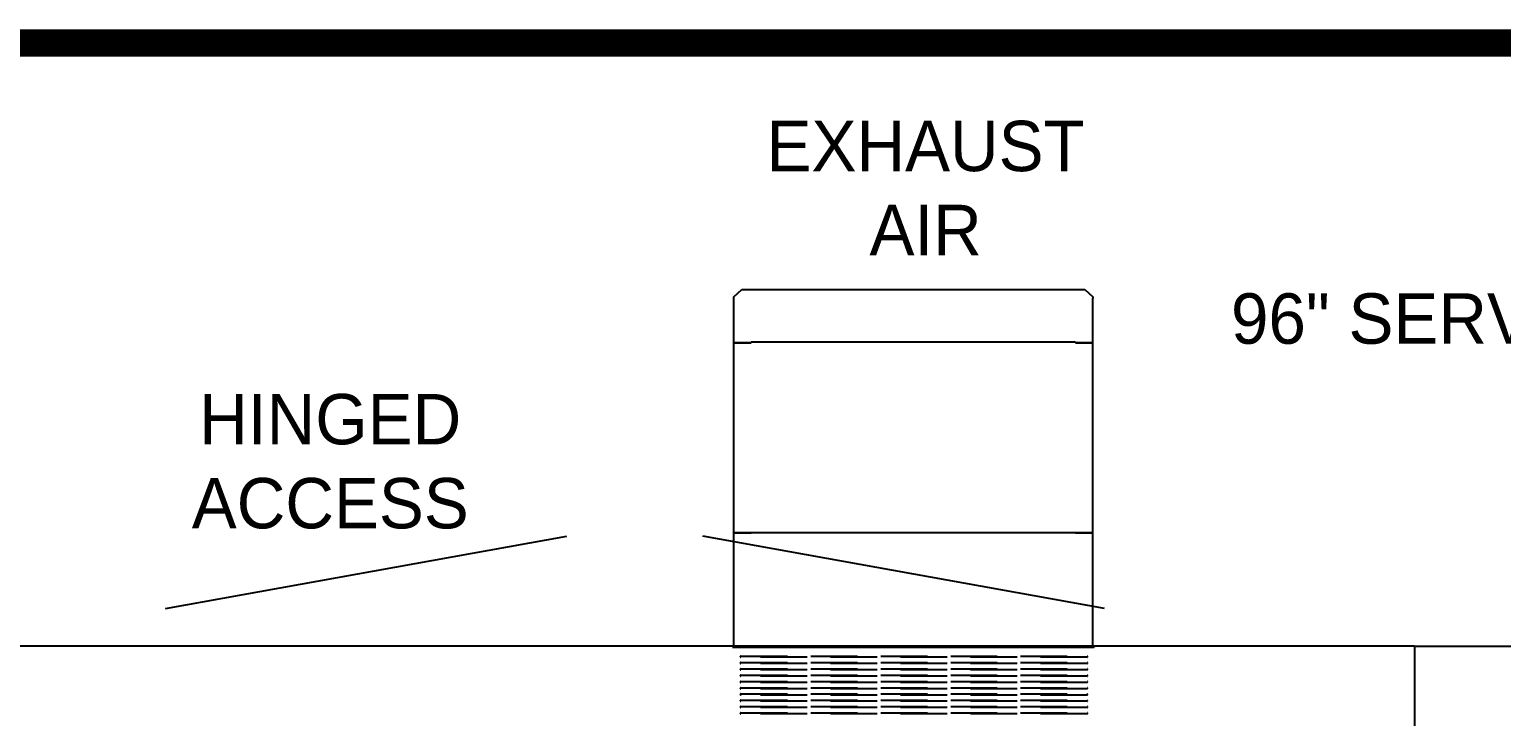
# Model space of a CAD drawing. Header units: inches. Extents: x -229 to 371, y -110 to 269.
# Drawn here: x 112.3 to 191.2, y 227.3 to 264.1 of the extents above; entities that cross this region are included whole.
import ezdxf

# ---------------------------------------------------------------- set-up
doc = ezdxf.new("R2010")
doc.units = ezdxf.units.IN
doc.header["$MEASUREMENT"] = 0
doc.linetypes.add('HIDDEN', pattern=[0.375, 0.25, -0.125])
doc.layers.get('0').update_dxf_attribs({"color": 10})

msp = doc.modelspace()

# ---------------------------------------------------------------- linework, layer by layer
at = {"color": 1, "ltscale": 5}
for p, q in [((150.031, 249.757), (150.468, 250.161)), ((150.031, 249.7), (150.031, 249.757)), ((150.031, 231.054), (150.031, 249.642)), ((150.032, 249.643), (150.032, 249.7)), ((150.032, 247.299), (150.032, 249.643)), ((150.468, 250.161), (168.845, 250.161)), ((168.845, 250.161), (169.281, 249.757)), ((169.28, 249.643), (169.28, 249.7)), ((169.28, 247.299), (169.28, 249.643)), ((169.281, 249.757), (169.281, 249.7)), ((169.281, 231.054), (169.281, 249.642)), ((150.032, 247.299), (150.969, 247.299)), ((150.032, 237.115), (150.032, 247.299)), ((150.969, 247.299), (150.032, 247.299)), ((150.032, 247.299), (150.032, 247.299)), ((150.969, 247.348), (168.344, 247.348)), ((150.969, 247.348), (168.344, 247.348)), ((150.969, 247.299), (150.969, 247.299)), ((169.28, 247.299), (168.344, 247.299)), ((168.344, 247.299), (169.28, 247.299)), ((168.344, 247.299), (168.344, 247.299)), ((169.28, 237.115), (169.28, 247.299)), ((169.28, 247.299), (169.28, 247.299)), ((150.032, 237.114), (150.031, 237.114)), ((150.032, 237.115), (150.969, 237.115)), ((150.032, 231.054), (150.032, 237.114)), ((150.969, 237.114), (150.032, 237.114)), ((150.969, 237.133), (168.344, 237.133)), ((150.969, 237.132), (168.344, 237.132)), ((169.28, 237.115), (168.344, 237.115)), ((168.344, 237.114), (169.28, 237.114)), ((169.28, 231.054), (169.28, 237.114)), ((169.28, 237.114), (169.281, 237.114)), ((186.517, 231.053), (46.392, 231.053)), ((149.968, 230.99), (169.345, 230.99)), ((169.344, 231.054), (169.281, 231.054)), ((169.345, 231.053), (169.345, 230.99)), ((186.517, 231.053), (186.517, 111.053)), ((186.517, 231.053), (278.392, 231.053))]:
    msp.add_line(p, q, dxfattribs=at)
at = {"ltscale": 5}
for p, q in [((119.564, 233.072), (141.089, 236.94)), ((169.905, 233.072), (148.38, 236.94))]:
    msp.add_line(p, q, dxfattribs=at)
at = {"color": 1, "linetype": 'HIDDEN', "ltscale": 10}
for p, q in [((150.185, 231.046), (150.185, 230.99)), ((169.197, 231.046), (150.185, 231.046)), ((169.197, 231.046), (150.185, 231.046)), ((169.197, 230.99), (150.185, 230.99)), ((169.197, 230.99), (150.185, 230.99)), ((150.41, 230.512), (168.972, 230.512)), ((168.972, 230.456), (150.41, 230.456)), ((159.691, 230.99), (159.656, 230.99)), ((159.691, 230.99), (159.656, 230.99)), ((159.691, 230.99), (159.691, 230.99)), ((159.691, 230.99), (159.691, 230.99)), ((169.197, 231.046), (169.197, 230.99)), ((169.197, 231.046), (169.197, 230.99)), ((150.41, 230.174), (168.972, 230.174)), ((168.972, 230.118), (150.41, 230.118)), ((150.41, 229.837), (168.972, 229.837)), ((168.972, 229.781), (150.41, 229.781)), ((150.41, 229.499), (168.972, 229.499)), ((168.972, 229.443), (150.41, 229.443)), ((150.41, 229.162), (168.972, 229.162)), ((168.972, 229.106), (150.41, 229.106)), ((150.41, 228.824), (168.972, 228.824)), ((168.972, 228.768), (150.41, 228.768)), ((150.41, 228.487), (168.972, 228.487)), ((168.972, 228.431), (150.41, 228.431)), ((150.41, 228.149), (168.972, 228.149)), ((168.972, 228.093), (150.41, 228.093)), ((150.41, 227.812), (168.972, 227.812)), ((168.972, 227.756), (150.41, 227.756)), ((150.41, 227.474), (168.972, 227.474)), ((168.972, 227.418), (150.41, 227.418))]:
    msp.add_line(p, q, dxfattribs=at)
at = {"const_width": 1.458}
msp.add_lwpolyline([(-219.074, -101.142), (364.126, -101.142), (364.126, 263.358), (-219.074, 263.358), (-219.074, -101.142)], dxfattribs=at)
at = {"color": 1, "ltscale": 5}
for centre, radius, start, end in [((150.032, 249.642), 0.000964, 87.8239, 177.64451), ((169.28, 249.642), 0.000964, 2.35549, 92.1761), ((150.032, 247.298), 0.000964, 87.8239, 177.64451), ((150.032, 247.298), 0.000884, 78.72171, 159.38878), ((169.28, 247.298), 0.000964, 2.35549, 92.1761), ((169.28, 247.298), 0.000884, 20.61122, 101.27829), ((150.032, 237.114), 0.000884, 78.72171, 159.38878), ((169.28, 237.114), 0.000884, 20.61122, 101.27829)]:
    msp.add_arc(centre, radius, start, end, dxfattribs=at)
at = {"color": 1, "linetype": 'HIDDEN', "ltscale": 10}
for centre, start, end in [((150.41, 230.484), 90, 270), ((168.972, 230.484), 270, 90), ((150.41, 230.146), 90, 270), ((150.41, 229.809), 90, 270), ((168.972, 230.146), 270, 90), ((168.972, 229.809), 270, 90), ((150.41, 229.471), 90, 270), ((150.41, 229.134), 90, 270), ((168.972, 229.471), 270, 90), ((168.972, 229.134), 270, 90), ((150.41, 228.796), 90, 270), ((150.41, 228.459), 90, 270), ((150.41, 228.121), 90, 270), ((168.972, 228.796), 270, 90), ((168.972, 228.459), 270, 90), ((168.972, 228.121), 270, 90), ((150.41, 227.784), 90, 270), ((150.41, 227.446), 90, 270), ((168.972, 227.784), 270, 90), ((168.972, 227.446), 270, 90)]:
    msp.add_arc(centre, 0.0281, start, end, dxfattribs=at)
at = {"color": 1, "ltscale": 5}
msp.add_open_spline([(169.345, 230.99), (169.337, 230.991), (169.322, 230.992), (169.303, 231.004), (169.289, 231.021), (169.282, 231.039), (169.281, 231.05), (169.281, 231.054)], degree=3, knots=[0, 0, 0, 0, 0.22305, 0.445131, 0.667213, 0.889294, 1, 1, 1, 1], dxfattribs=at)
msp.add_open_spline([(169.345, 231.053), (169.344, 231.054)], degree=1, dxfattribs=at)

# ---------------------------------------------------------------- texts
msp.add_text('96" SERVICE CLEARANCE', height=2.7, dxfattribs=at).set_placement((176.687, 247.25))
at = {"color": 1, "ltscale": 5, "char_height": 2.7}
for s, insert, attachment_point in [('EXHAUST\\PAIR', (160.319, 259.195), 2), ('HINGED\\PACCESS', (128.401, 240.94), 5)]:
    msp.add_mtext(s, dxfattribs=dict(at, insert=insert, attachment_point=attachment_point))

doc.saveas('drawing.dxf')
